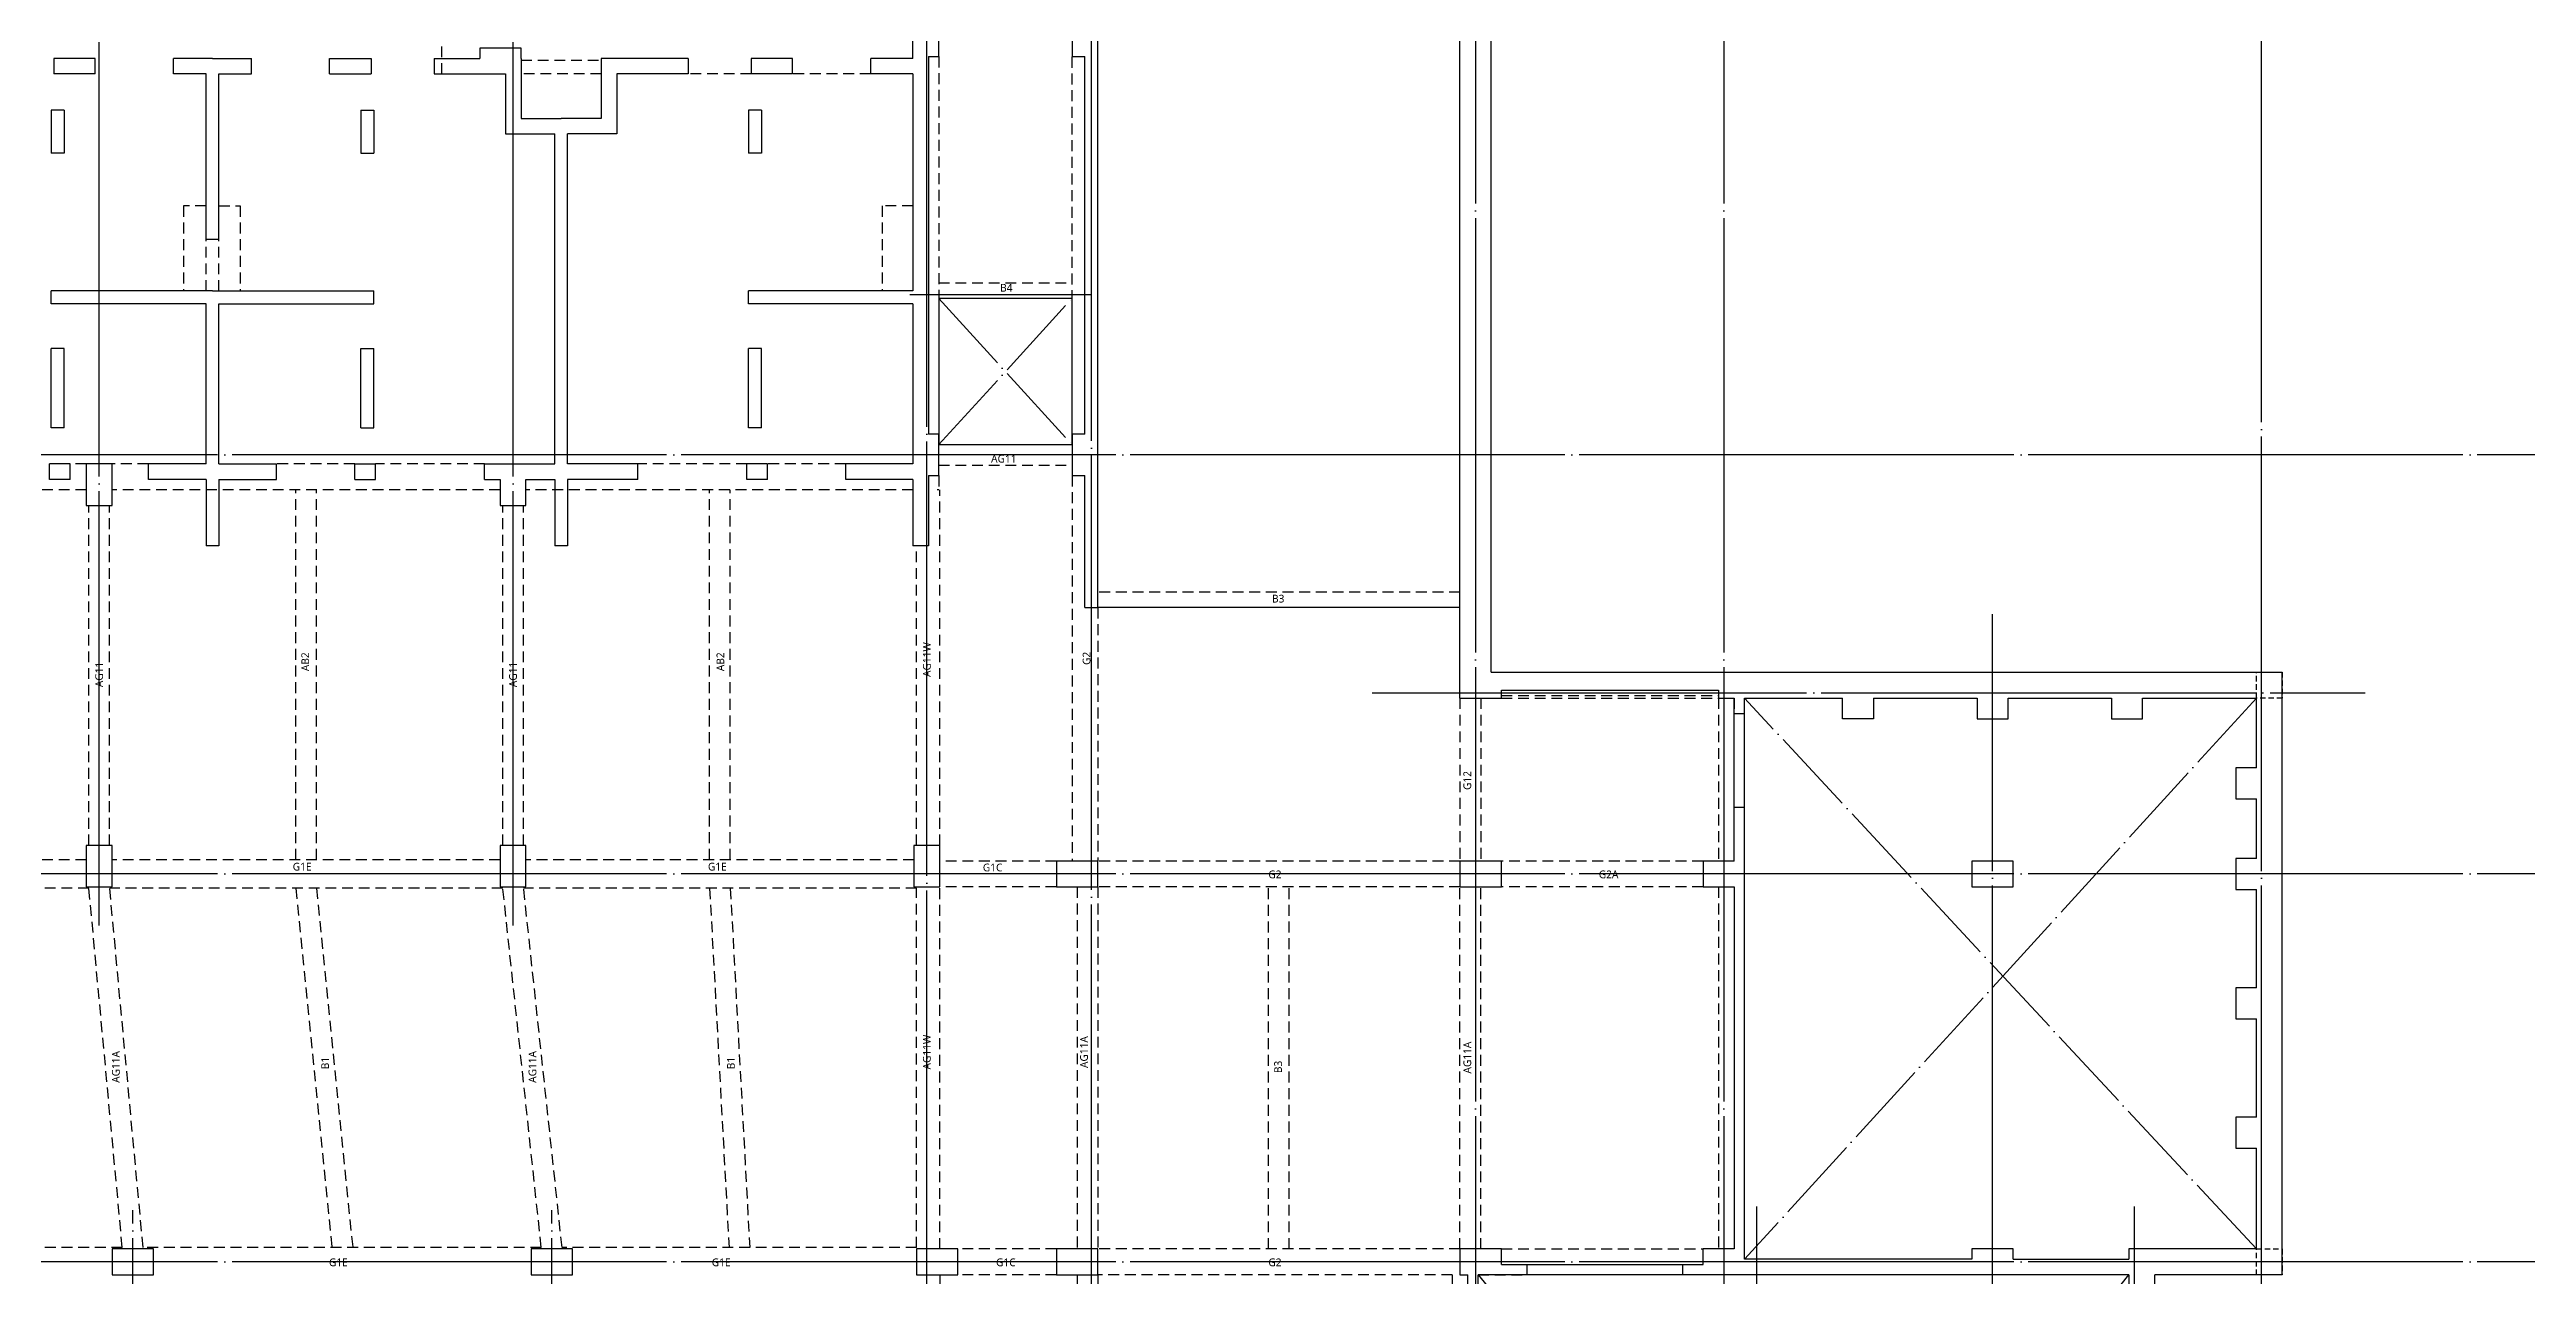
# Model space of a CAD drawing. Header units: millimetres. Extents: x 327808 to 2562540, y -728300 to 402793.
# Drawn here: x 1956340 to 2004220, y -609513 to -585813 of the extents above; entities that cross this region are included whole.
import ezdxf
from ezdxf.enums import TextEntityAlignment as Align
from ezdxf.xclip import XClip

# ---------------------------------------------------------------- set-up
doc = ezdxf.new("R2010")
doc.units = ezdxf.units.MM
doc.header["$LTSCALE"] = 140
doc.header["$XCLIPFRAME"] = 0
for name, pattern in [('XS-지하주차장$0$CEN', [62, 60, -1, 0, -1]), ('XS-지하주차장$0$DDOT', [14, 12, -1, 0, -1]), ('XS-지하주차장$0$HID', [2.3, 1.5, -0.8])]:
    doc.linetypes.add(name, pattern=pattern)
for name, color, linetype in [('XS-지하주차장$0$AWG', 5, 'XS-지하주차장$0$HID'), ('XS-지하주차장$0$B', 9, 'XS-지하주차장$0$HID'), ('XS-지하주차장$0$C3', 145, 'Continuous'), ('XS-지하주차장$0$CEN-P', 14, 'XS-지하주차장$0$CEN'), ('XS-지하주차장$0$COL', 2, 'Continuous'), ('XS-지하주차장$0$DA', 7, 'XS-지하주차장$0$HID'), ('XS-지하주차장$0$DASH', 8, 'Continuous'), ('XS-지하주차장$0$EL7', 7, 'Continuous'), ('XS-지하주차장$0$FP-CORE', 8, 'Continuous'), ('XS-지하주차장$0$G', 4, 'XS-지하주차장$0$HID'), ('XS-지하주차장$0$OPEN', 9, 'XS-지하주차장$0$DDOT'), ('XS-지하주차장$0$RAMP', 7, 'Continuous'), ('XS-지하주차장$0$STEEL', 9, 'Continuous'), ('XS-지하주차장$0$W1', 2, 'Continuous'), ('XS-지하주차장$0$W1-H', 11, 'XS-지하주차장$0$HID'), ('XS-지하주차장$0$W2', 9, 'Continuous'), ('XS-지하주차장$0$WG', 6, 'XS-지하주차장$0$HID')]:
    doc.layers.add(name, color=color, linetype=linetype)
for name, color, linetype, plot in [('XS-지하주차장$0$B-TEXT', 7, 'Continuous', False), ('XS-지하주차장$0$DEFPOINT', 144, 'Continuous', False), ('XS-지하주차장$0$G-TEXT', 3, 'Continuous', False), ('XS-지하주차장$0$PD', 145, 'XS-지하주차장$0$HID', False)]:
    doc.layers.add(name, color=color, linetype=linetype, plot=plot)
doc.styles.add('XS-지하주차장$0$맑은 고딕', font='malgun.ttf')
doc.styles.add('XS-지하주차장$0$맑은고딕', font='malgun.ttf')

# ---------------------------------------------------------------- blocks, each defined once
blk = doc.blocks.new('XS-지하주차장$0$B1-6')
at = {"layer": 'XS-지하주차장$0$DASH'}
h = blk.add_hatch(dxfattribs=at)
h.set_pattern_fill('DASH', color=256, scale=350, angle=180, style=0)
h.set_pattern_definition([(2e-15, (-357891.64, 9798.91), (43.75, 43.75), [43.75, -43.75])])
h.paths.add_polyline_path([(22265, 13075), (24835, 13075), (24835, 11910), (22265, 11910)])
h = blk.add_hatch(dxfattribs=at)
h.set_pattern_fill('DASH', color=256, scale=350, angle=180, style=0)
h.set_pattern_definition([(2e-15, (-357891.64, 8753.91), (43.75, 43.75), [43.75, -43.75])])
h.paths.add_polyline_path([(22440, 11720), (24040, 11720), (24040, 10755), (22440, 10755)])
at = {"layer": 'XS-지하주차장$0$DEFPOINT', "color": 1}
for p, q in [((18460, 11025), (18410, 11025)), ((18435, 11000), (18435, 11050))]:
    blk.add_line(p, q, dxfattribs=at)
at = {"layer": 'XS-지하주차장$0$EL7'}
for p, q in [((19735, 17620), (19735, 16050)), ((22535, 16485), (22535, 17675)), ((22535, 14075), (22535, 15165))]:
    blk.add_line(p, q, dxfattribs=at)
at = {"layer": 'XS-지하주차장$0$FP-CORE'}
for p, q in [((18368, 13980), (17135, 13980)), ((18368, 13980), (17135, 12420)), ((18368, 14150), (19735, 14150)), ((18368, 12330), (18368, 14150)), ((18503, 12330), (18503, 14150)), ((19735, 14150), (18503, 12330)), ((18365, 12420), (17135, 12420)), ((18368, 12330), (19735, 12330))]:
    blk.add_line(p, q, dxfattribs=at)
at = {"layer": 'XS-지하주차장$0$OPEN'}
for p, q in [((19735, 15875), (17135, 18275)), ((19735, 18275), (17135, 15875)), ((22535, 13375), (24835, 18275)), ((22535, 18275), (24835, 13375)), ((24130, 11720), (24835, 10830)), ((24835, 11720), (24130, 10830))]:
    blk.add_line(p, q, dxfattribs=at)
at = {"layer": 'XS-지하주차장$0$PD'}
for p, q in [((29485, 27380), (29485, 26785)), ((29485, 26785), (31130, 26785)), ((26665, 19805), (26665, 21355)), ((29485, 14375), (31130, 14375)), ((29485, 13965), (29485, 14375)), ((29485, 13715), (29485, 13280)), ((29485, 13280), (31130, 13280)), ((770, 10275), (770, 8925)), ((7125, 8895), (5675, 8895)), ((19205, 8895), (17755, 8895)), ((26665, 7875), (26665, 6325)), ((300, 6275), (1495, 6275)), ((1495, 6275), (1495, 5765)), ((12315, 6275), (11305, 6275)), ((11305, 6275), (11305, 5765)), ((12565, 6275), (13575, 6275)), ((13575, 6275), (13575, 5765)), ((24535, 6275), (23385, 6275)), ((23385, 6275), (23385, 5765)), ((300, 5765), (1495, 5765)), ((12315, 5765), (11305, 5765)), ((12565, 5765), (13575, 5765)), ((24535, 5765), (23385, 5765)), ((29485, 895), (31130, 895)), ((29485, 300), (29485, 895))]:
    blk.add_line(p, q, dxfattribs=at)
at = {"layer": 'XS-지하주차장$0$STEEL'}
for p, q in [((22235, 11910), (22235, 13075)), ((22265, 11910), (22265, 13075)), ((22265, 11910), (22235, 11910)), ((22440, 10725), (22440, 10755)), ((22440, 10755), (24040, 10755)), ((24040, 10725), (22440, 10725)), ((24040, 10755), (24040, 10725))]:
    blk.add_line(p, q, dxfattribs=at)
at = {"layer": 'XS-지하주차장$0$W1'}
for p, q in [((25145, 27380), (25145, 27680)), ((25145, 27680), (25800, 27680)), ((26635, 27380), (25145, 27380)), ((26600, 27680), (33900, 27680)), ((26635, 27380), (26635, 26565)), ((26935, 27380), (26935, 26565)), ((26935, 27380), (31130, 27380)), ((31130, 27380), (31130, 24200)), ((31380, 27380), (31380, 24200)), ((31380, 27380), (34475, 27380)), ((34475, 27380), (34475, 26080)), ((34700, 27680), (36060, 27680)), ((34775, 27380), (34775, 26080)), ((34775, 27380), (36060, 27380)), ((36060, 27680), (36060, 27380)), ((26935, 26565), (26635, 26565)), ((34775, 26080), (34475, 26080)), ((26935, 25055), (26635, 25055)), ((26635, 25055), (26635, 24255)), ((26935, 25055), (26935, 24255)), ((27635, 24450), (28465, 24450)), ((27635, 24450), (27635, 24200)), ((28465, 24450), (28465, 24200)), ((33775, 24450), (32240, 24450)), ((32240, 24450), (32240, 24200)), ((33775, 24450), (33775, 24200)), ((34475, 24570), (34475, 24170)), ((34775, 24570), (34475, 24570)), ((34775, 24570), (34775, 24170)), ((26635, 24255), (26935, 24255)), ((27635, 24200), (28465, 24200)), ((31380, 24200), (31130, 24200)), ((33775, 24200), (32240, 24200)), ((34775, 24170), (34475, 24170)), ((26635, 23035), (26935, 23035)), ((26635, 23035), (26635, 21355)), ((26935, 23035), (26935, 21655)), ((34475, 22060), (34475, 20705)), ((34775, 22060), (34475, 22060)), ((34775, 22060), (34775, 20705)), ((26935, 21655), (28095, 21655)), ((28095, 21655), (28095, 20705)), ((26635, 21355), (27795, 21355)), ((27795, 21355), (27795, 20580)), ((34475, 20705), (28095, 20705)), ((34775, 20705), (36060, 20705)), ((36060, 20705), (36060, 20455)), ((27795, 19805), (27795, 20580)), ((34475, 20455), (28095, 20455)), ((28095, 19505), (28095, 20455)), ((34475, 19100), (34475, 20455)), ((34775, 19900), (34775, 20455)), ((34775, 20455), (36060, 20455)), ((26635, 19805), (27795, 19805)), ((26935, 18125), (26935, 19505)), ((26935, 19505), (28095, 19505)), ((34775, 19100), (34775, 19400)), ((26635, 18125), (26635, 19005)), ((34775, 19100), (34475, 19100)), ((16835, 12050), (16835, 18575)), ((16835, 18575), (25285, 18575)), ((17135, 15875), (17135, 18275)), ((17135, 18275), (19735, 18275)), ((19735, 17620), (19735, 18275)), ((20035, 18275), (22235, 18275)), ((20035, 17620), (20035, 18275)), ((22235, 17675), (22235, 18275)), ((22535, 18275), (24835, 18275)), ((22535, 17675), (22535, 18275)), ((24835, 13375), (24835, 18275)), ((25135, 10725), (25135, 18275)), ((25135, 18275), (25285, 18275)), ((25285, 18275), (25285, 18575)), ((26635, 18125), (26935, 18125)), ((19735, 17620), (20035, 17620)), ((22235, 17675), (22535, 17675)), ((26635, 16905), (26935, 16905)), ((26635, 16105), (26635, 16905)), ((26935, 16105), (26935, 16905)), ((27635, 16960), (28465, 16960)), ((27635, 16710), (27635, 16960)), ((28465, 16710), (28465, 16960)), ((31130, 13840), (31130, 16960)), ((31380, 16960), (31130, 16960)), ((31380, 13965), (31380, 16960)), ((33775, 16960), (32240, 16960)), ((32240, 16710), (32240, 16960)), ((33775, 16710), (33775, 16960)), ((34475, 16590), (34475, 16990)), ((34775, 16990), (34475, 16990)), ((34775, 16590), (34775, 16990)), ((22235, 15165), (22235, 16485)), ((22235, 16485), (22535, 16485)), ((22535, 15165), (22535, 16485)), ((27635, 16710), (28465, 16710)), ((33775, 16710), (32240, 16710)), ((34775, 16590), (34475, 16590)), ((17135, 15875), (19735, 15875)), ((19735, 15875), (19735, 16050)), ((20035, 16050), (19735, 16050)), ((20035, 15575), (20035, 16050)), ((26935, 16105), (26635, 16105)), ((17135, 11025), (17135, 15575)), ((17135, 15575), (20035, 15575)), ((22235, 15165), (22535, 15165)), ((34775, 15080), (34475, 15080)), ((34475, 13965), (34475, 15080)), ((34775, 13965), (34775, 15080)), ((19735, 11025), (19735, 14465)), ((19735, 14465), (20035, 14465)), ((20035, 10725), (20035, 14465)), ((26935, 14595), (26635, 14595)), ((26635, 13840), (26635, 14595)), ((26935, 13965), (26935, 14595)), ((22235, 13075), (22235, 14075)), ((22235, 14075), (22535, 14075)), ((22535, 13375), (22535, 14075)), ((30130, 13965), (26935, 13965)), ((30130, 13715), (30130, 13965)), ((34475, 13965), (31380, 13965)), ((34775, 13965), (36060, 13965)), ((36060, 13965), (36060, 13715)), ((7250, 13475), (0, 13475)), ((0, 13475), (0, 8925)), ((7250, 13475), (7250, 10275)), ((26635, 13840), (26635, 13085)), ((30130, 13715), (26935, 13715)), ((26935, 13715), (26935, 13085)), ((31130, 13840), (31130, 10720)), ((34475, 13715), (31380, 13715)), ((31380, 13715), (31380, 10720)), ((34475, 13715), (34475, 12600)), ((34775, 13715), (34775, 12600)), ((34775, 13715), (36060, 13715)), ((300, 13175), (300, 10575)), ((4850, 13175), (300, 13175)), ((4850, 13175), (4850, 11685)), ((6950, 13175), (5150, 13175)), ((5150, 11685), (5150, 13175)), ((6950, 13175), (6950, 10275)), ((22235, 13075), (24835, 13075)), ((22535, 13375), (24835, 13375)), ((24835, 10725), (24835, 13075)), ((26935, 13085), (26635, 13085)), ((34775, 12600), (34475, 12600)), ((4850, 11685), (5150, 11685)), ((26935, 11575), (26635, 11575)), ((26635, 11575), (26635, 10775)), ((26935, 11575), (26935, 10775)), ((16835, 10275), (16835, 11250)), ((17135, 11025), (19735, 11025)), ((34475, 11090), (34475, 10690)), ((34775, 11090), (34475, 11090)), ((34775, 11090), (34775, 10690)), ((5840, 10575), (300, 10575)), ((5840, 10575), (5840, 10275)), ((17135, 10275), (17135, 10725)), ((17135, 10725), (20035, 10725)), ((24835, 10725), (25135, 10725)), ((26635, 10775), (26935, 10775)), ((27635, 10970), (28465, 10970)), ((27635, 10970), (27635, 10720)), ((27635, 10720), (28465, 10720)), ((28465, 10970), (28465, 10720)), ((31380, 10720), (31130, 10720)), ((33775, 10970), (32240, 10970)), ((32240, 10970), (32240, 10720)), ((33775, 10720), (32240, 10720)), ((33775, 10970), (33775, 10720)), ((34775, 10690), (34475, 10690)), ((5840, 10275), (300, 10275)), ((300, 10275), (300, 8925)), ((7250, 10275), (6950, 10275)), ((16835, 10275), (17135, 10275)), ((26635, 9555), (26935, 9555)), ((26635, 9555), (26635, 7875)), ((26935, 9555), (26935, 8175)), ((0, 8925), (0, 0)), ((300, 8925), (1115, 8925)), ((300, 8625), (1115, 8625)), ((300, 8625), (300, 4705)), ((1115, 8625), (1115, 8925)), ((2325, 8625), (2325, 8925)), ((2325, 8925), (3125, 8925)), ((2325, 8625), (3125, 8625)), ((3125, 8925), (3125, 8625)), ((4345, 8925), (4345, 8625)), ((4345, 8925), (5675, 8925)), ((4345, 8625), (5375, 8625)), ((5375, 8625), (5375, 7205)), ((5675, 8925), (5675, 7505)), ((8455, 8925), (7125, 8925)), ((7125, 8925), (7125, 7505)), ((8455, 8625), (7425, 8625)), ((7425, 8625), (7425, 7205)), ((8455, 8925), (8455, 8625)), ((9675, 8925), (9675, 8625)), ((10475, 8925), (9675, 8925)), ((10475, 8625), (9675, 8625)), ((10475, 8625), (10475, 8925)), ((11685, 8625), (11685, 8925)), ((12440, 8925), (11685, 8925)), ((12315, 8625), (11685, 8625)), ((12315, 4705), (12315, 8625)), ((12440, 8925), (13195, 8925)), ((12565, 4705), (12565, 8625)), ((12565, 8625), (13195, 8625)), ((13195, 8625), (13195, 8925)), ((14405, 8625), (14405, 8925)), ((14405, 8925), (15205, 8925)), ((14405, 8625), (15205, 8625)), ((15205, 8925), (15205, 8625)), ((16425, 8925), (16425, 8625)), ((16425, 8925), (17755, 8925)), ((16425, 8625), (17455, 8625)), ((17455, 8625), (17455, 7205)), ((17755, 8925), (17755, 7505)), ((20500, 8925), (19205, 8925)), ((19205, 8925), (19205, 7505)), ((20500, 8625), (19505, 8625)), ((19505, 8625), (19505, 7205)), ((20500, 8925), (20500, 8625)), ((21950, 8925), (20950, 8925)), ((20950, 8925), (20950, 7925)), ((21950, 8925), (21950, 7925)), ((24835, 8925), (23835, 8925)), ((23835, 8925), (23835, 7925)), ((24835, 8925), (24835, 0)), ((26935, 8175), (28095, 8175)), ((28095, 8175), (28095, 7225)), ((34475, 8580), (34475, 7225)), ((34775, 8580), (34475, 8580)), ((34775, 8580), (34775, 7225)), ((2930, 7925), (2930, 7295)), ((2930, 7925), (3180, 7925)), ((3180, 7925), (3180, 7295)), ((9620, 7925), (9620, 7295)), ((9870, 7925), (9620, 7925)), ((9870, 7925), (9870, 7295)), ((15010, 7925), (15010, 7295)), ((15010, 7925), (15260, 7925)), ((15260, 7925), (15260, 7295)), ((21950, 7925), (20950, 7925)), ((24535, 7925), (23835, 7925)), ((24535, 7925), (24535, 4705)), ((26635, 7875), (27795, 7875)), ((27795, 7875), (27795, 7100)), ((2930, 7295), (3180, 7295)), ((5375, 7205), (6275, 7205)), ((5675, 7505), (6400, 7505)), ((6275, 4705), (6275, 7205)), ((7125, 7505), (6400, 7505)), ((6525, 4705), (6525, 7205)), ((7425, 7205), (6525, 7205)), ((9870, 7295), (9620, 7295)), ((15010, 7295), (15260, 7295)), ((17455, 7205), (18355, 7205)), ((17755, 7505), (18480, 7505)), ((18355, 4705), (18355, 7205)), ((19205, 7505), (18480, 7505)), ((19505, 7205), (18605, 7205)), ((18605, 4705), (18605, 7205)), ((34475, 7225), (28095, 7225)), ((34775, 7225), (36060, 7225)), ((36060, 7225), (36060, 6975)), ((27795, 6325), (27795, 7100)), ((34475, 6975), (28095, 6975)), ((28095, 6025), (28095, 6975)), ((34475, 5620), (34475, 6975)), ((34775, 5620), (34775, 6975)), ((34775, 6975), (36060, 6975)), ((26635, 4645), (26635, 6325)), ((26635, 6325), (27795, 6325)), ((26935, 4645), (26935, 6025)), ((26935, 6025), (28095, 6025)), ((34775, 5620), (34475, 5620)), ((300, 4705), (1000, 4705)), ((1000, 4705), (1000, 3705)), ((2980, 4705), (3980, 4705)), ((2980, 4705), (2980, 3705)), ((3980, 4705), (3980, 3705)), ((5900, 4705), (6275, 4705)), ((5900, 4705), (5900, 3705)), ((6525, 4705), (6900, 4705)), ((6900, 4705), (6900, 3705)), ((9820, 4705), (8820, 4705)), ((8820, 4705), (8820, 3705)), ((9820, 4705), (9820, 3705)), ((12315, 4705), (11940, 4705)), ((11940, 4705), (11940, 3705)), ((12940, 4705), (12565, 4705)), ((12940, 4705), (12940, 3705)), ((15060, 4705), (16060, 4705)), ((15060, 4705), (15060, 3705)), ((16060, 4705), (16060, 3705)), ((17980, 4705), (18355, 4705)), ((17980, 4705), (17980, 3705)), ((18605, 4705), (18980, 4705)), ((18980, 4705), (18980, 3705)), ((20950, 4705), (21950, 4705)), ((20950, 4705), (20950, 3705)), ((21950, 4705), (21950, 3705)), ((23835, 4705), (24535, 4705)), ((23835, 4705), (23835, 3705)), ((26635, 4645), (26935, 4645)), ((300, 3705), (300, 2285)), ((300, 3705), (1000, 3705)), ((2980, 3705), (3980, 3705)), ((5900, 3705), (6900, 3705)), ((9820, 3705), (8820, 3705)), ((12940, 3705), (11940, 3705)), ((15060, 3705), (16060, 3705)), ((17980, 3705), (18980, 3705)), ((21950, 3705), (20950, 3705)), ((24535, 3705), (23835, 3705)), ((24535, 3705), (24535, 2285)), ((26635, 3425), (26935, 3425)), ((26635, 2625), (26635, 3425)), ((26935, 2625), (26935, 3425)), ((27635, 3480), (28465, 3480)), ((27635, 3230), (27635, 3480)), ((28465, 3230), (28465, 3480)), ((31130, 300), (31130, 3480)), ((31380, 3480), (31130, 3480)), ((31380, 300), (31380, 3480)), ((33775, 3480), (32240, 3480)), ((32240, 3230), (32240, 3480)), ((33775, 3230), (33775, 3480)), ((34475, 3110), (34475, 3400)), ((34775, 3110), (34775, 3400)), ((27635, 3230), (28465, 3230)), ((33775, 3230), (32240, 3230)), ((34775, 3110), (34475, 3110)), ((26935, 2625), (26635, 2625)), ((300, 2285), (1000, 2285)), ((1000, 2285), (1000, 1285)), ((2980, 2285), (3980, 2285)), ((2980, 2285), (2980, 1285)), ((3980, 2285), (3980, 1285)), ((5900, 2285), (6900, 2285)), ((5900, 2285), (5900, 1285)), ((6900, 2285), (6900, 1285)), ((9820, 2285), (8820, 2285)), ((8820, 2285), (8820, 1285)), ((9820, 2285), (9820, 1285)), ((12940, 2285), (11940, 2285)), ((11940, 2285), (11940, 1285)), ((12940, 2285), (12940, 1285)), ((15060, 2285), (16060, 2285)), ((15060, 2285), (15060, 1285)), ((16060, 2285), (16060, 1285)), ((17980, 2285), (18980, 2285)), ((17980, 2285), (17980, 1285)), ((18980, 2285), (18980, 1285)), ((21950, 2285), (20950, 2285)), ((20950, 2285), (20950, 1285)), ((21950, 2285), (21950, 1285)), ((23835, 2285), (23835, 1285)), ((24535, 2285), (23835, 2285)), ((34775, 1600), (34475, 1600)), ((34475, 300), (34475, 1600)), ((34775, 300), (34775, 1600)), ((300, 1285), (300, 0)), ((300, 1285), (1000, 1285)), ((2980, 1285), (3980, 1285)), ((5900, 1285), (6275, 1285)), ((6275, 1285), (6275, 0)), ((6525, 1285), (6525, 0)), ((6525, 1285), (6900, 1285)), ((9820, 1285), (8820, 1285)), ((12315, 1285), (11940, 1285)), ((12315, 1285), (12315, 0)), ((12565, 1285), (12565, 0)), ((12940, 1285), (12565, 1285)), ((15060, 1285), (16060, 1285)), ((17980, 1285), (18355, 1285)), ((18355, 1285), (18355, 0)), ((18605, 1285), (18605, 0)), ((18605, 1285), (18980, 1285)), ((21950, 1285), (20950, 1285)), ((24535, 1285), (23835, 1285)), ((24535, 0), (24535, 1285)), ((26935, 1115), (26635, 1115)), ((26635, 0), (26635, 1115)), ((26935, 300), (26935, 1115)), ((0, 0), (300, 0)), ((26935, 300), (31130, 300)), ((31380, 300), (34475, 300)), ((34775, 300), (36060, 300)), ((36060, 0), (36060, 300)), ((6275, 0), (6525, 0)), ((12565, 0), (12315, 0)), ((18355, 0), (18605, 0)), ((24835, 0), (24535, 0)), ((26635, 0), (33750, 0)), ((34550, 0), (36060, 0))]:
    blk.add_line(p, q, dxfattribs=at)
at = {"layer": 'XS-지하주차장$0$W2'}
for p, q in [((6950, 12070), (5150, 12070)), ((6950, 11980), (5150, 11980)), ((22250, 11910), (24835, 11910)), ((22250, 10740), (22250, 11910)), ((22440, 11720), (24040, 11720)), ((22440, 10740), (22440, 11720)), ((24040, 10740), (24040, 11720)), ((24130, 11720), (24835, 11720)), ((24130, 10830), (24130, 11720)), ((22440, 10740), (22250, 10740)), ((24835, 10740), (24040, 10740)), ((24835, 10830), (24130, 10830))]:
    blk.add_line(p, q, dxfattribs=at)
at = {"layer": 'XS-지하주차장$0$DEFPOINT', "color": 2, "style": 'XS-지하주차장$0$맑은고딕', "width": 0.8}
for p in [(21450, 8025), (24235, 8025), (650, 3805), (3480, 3805), (6400, 3805), (9320, 3805), (12440, 3805), (15560, 3805), (18480, 3805), (21450, 3805), (24185, 3805), (650, 1385), (3480, 1385), (6400, 1385), (9320, 1385), (12440, 1385), (15508, 1385), (18480, 1385), (21450, 1385), (24185, 1385)]:
    blk.add_text('1000X1000', height=50, dxfattribs=at).set_placement(p, align=Align.MIDDLE_CENTER)
blk = doc.blocks.new('XS-지하주차장$0$B2-W')
at = {"layer": 'XS-지하주차장$0$W1-H'}
for p, q in [((136055, 62510), (136055, 75525)), ((143055, 60760), (143055, 75425)), ((143655, 61260), (143655, 75425)), ((132480, 73125), (132480, 74615)), ((132980, 73160), (132980, 73960)), ((135555, 73960), (135555, 73160)), ((124105, 73325), (124105, 73125)), ((124905, 73125), (124905, 73325)), ((115875, 73125), (115875, 72825)), ((116675, 73125), (115875, 73125)), ((116675, 72825), (115875, 72825)), ((116675, 72825), (116675, 73125)), ((118185, 72825), (118185, 73125)), ((118940, 73125), (118185, 73125)), ((118815, 72825), (118185, 72825)), ((118815, 68630), (118815, 72825)), ((118940, 73125), (119695, 73125)), ((119065, 68630), (119065, 72825)), ((119065, 72825), (119695, 72825)), ((119695, 72825), (119695, 73125)), ((121205, 72825), (121205, 73125)), ((121205, 73125), (122005, 73125)), ((121205, 72825), (122005, 72825)), ((122005, 73125), (122005, 72825)), ((123225, 73125), (123225, 72825)), ((123225, 73125), (124105, 73125)), ((123225, 72825), (124605, 72825)), ((124605, 72825), (124605, 71665)), ((124905, 73125), (124905, 71965)), ((128135, 73125), (126455, 73125)), ((126455, 73125), (126455, 71965)), ((128135, 72825), (126755, 72825)), ((126755, 72825), (126755, 71665)), ((128135, 73125), (128135, 72825)), ((129355, 73125), (129355, 72825)), ((130155, 73125), (129355, 73125)), ((130155, 72825), (129355, 72825)), ((130155, 72825), (130155, 73125)), ((131665, 72825), (131665, 73125)), ((132480, 73125), (131665, 73125)), ((132480, 72825), (131665, 72825)), ((132480, 72825), (132480, 68630)), ((132780, 73160), (132780, 65860)), ((132780, 73160), (132980, 73160)), ((135555, 73160), (135805, 73160)), ((135805, 65860), (135805, 73160)), ((115820, 72125), (115820, 71295)), ((116070, 72125), (115820, 72125)), ((116070, 72125), (116070, 71295)), ((121810, 72125), (121810, 71295)), ((121810, 72125), (122060, 72125)), ((122060, 72125), (122060, 71295)), ((124905, 71965), (125680, 71965)), ((126455, 71965), (125680, 71965)), ((129300, 72125), (129300, 71295)), ((129550, 72125), (129300, 72125)), ((129550, 72125), (129550, 71295)), ((124605, 71665), (125555, 71665)), ((125555, 65285), (125555, 71665)), ((125805, 65285), (125805, 71665)), ((126755, 71665), (125805, 71665)), ((116070, 71295), (115820, 71295)), ((121810, 71295), (122060, 71295)), ((129550, 71295), (129300, 71295)), ((118815, 68630), (115820, 68630)), ((115820, 68380), (115820, 68630)), ((119065, 68630), (122060, 68630)), ((122060, 68380), (122060, 68630)), ((132480, 68630), (129300, 68630)), ((129300, 68380), (129300, 68630)), ((118815, 68380), (115820, 68380)), ((118815, 65285), (118815, 68380)), ((119065, 65285), (119065, 68380)), ((119065, 68380), (122060, 68380)), ((132480, 68380), (129300, 68380)), ((132480, 68380), (132480, 65285)), ((115820, 65985), (115820, 67520)), ((116070, 67520), (115820, 67520)), ((116070, 65985), (116070, 67520)), ((121810, 65985), (121810, 67520)), ((121810, 67520), (122060, 67520)), ((122060, 65985), (122060, 67520)), ((129300, 65985), (129300, 67520)), ((129550, 67520), (129300, 67520)), ((129550, 65985), (129550, 67520)), ((116070, 65985), (115820, 65985)), ((121810, 65985), (122060, 65985)), ((129550, 65985), (129300, 65985)), ((132980, 65860), (132780, 65860)), ((132980, 65060), (132980, 65860)), ((135805, 65860), (135555, 65860)), ((135555, 65860), (135555, 65060)), ((116190, 65285), (115790, 65285)), ((115790, 64985), (115790, 65285)), ((116190, 64985), (116190, 65285)), ((117000, 65285), (116500, 65285)), ((116500, 65285), (116500, 64485)), ((117000, 64485), (117000, 65285)), ((117700, 64985), (117700, 65285)), ((118815, 65285), (117700, 65285)), ((119065, 65285), (120180, 65285)), ((120180, 64985), (120180, 65285)), ((121690, 65285), (122090, 65285)), ((121690, 64985), (121690, 65285)), ((122090, 64985), (122090, 65285)), ((124200, 65285), (125555, 65285)), ((124200, 64985), (124200, 65285)), ((127160, 65285), (125805, 65285)), ((127160, 64985), (127160, 65285)), ((129670, 65285), (129270, 65285)), ((129270, 64985), (129270, 65285)), ((129670, 64985), (129670, 65285)), ((131180, 64985), (131180, 65285)), ((132480, 65285), (131180, 65285)), ((116190, 64985), (115790, 64985)), ((118815, 64985), (117700, 64985)), ((118815, 64985), (118815, 63700)), ((119065, 64985), (120180, 64985)), ((119065, 64985), (119065, 63700)), ((121690, 64985), (122090, 64985)), ((124200, 64985), (124500, 64985)), ((124500, 64985), (124500, 64485)), ((125000, 64985), (125555, 64985)), ((125000, 64485), (125000, 64985)), ((125555, 64985), (125555, 63700)), ((127160, 64985), (125805, 64985)), ((125805, 64985), (125805, 63700)), ((129670, 64985), (129270, 64985)), ((132480, 64985), (131180, 64985)), ((132480, 64985), (132480, 63700)), ((132780, 65060), (132780, 63700)), ((132780, 65060), (132980, 65060)), ((135555, 65060), (135805, 65060)), ((135805, 62510), (135805, 65060)), ((116500, 64485), (117000, 64485)), ((124500, 64485), (125000, 64485)), ((119065, 63700), (118815, 63700)), ((125805, 63700), (125555, 63700)), ((132780, 63700), (132480, 63700)), ((135805, 62510), (136055, 62510)), ((143655, 61260), (158950, 61260)), ((143855, 60810), (148055, 60810)), ((143855, 60760), (143855, 60810)), ((148055, 60810), (148055, 60760)), ((158950, 49610), (158950, 61260)), ((143055, 60760), (143855, 60760)), ((148055, 60760), (148355, 60760)), ((148355, 60760), (148355, 60460)), ((148355, 60460), (148555, 60460)), ((148555, 60760), (150450, 60760)), ((148555, 60460), (148555, 60760)), ((150450, 60360), (150450, 60760)), ((151050, 60360), (150450, 60360)), ((151050, 60760), (153050, 60760)), ((151050, 60760), (151050, 60360)), ((153050, 60760), (153050, 60360)), ((153050, 60360), (153650, 60360)), ((153650, 60760), (155650, 60760)), ((153650, 60360), (153650, 60760)), ((155650, 60760), (155650, 60360)), ((155650, 60360), (156250, 60360)), ((156250, 60760), (158450, 60760)), ((156250, 60360), (156250, 60760)), ((158450, 59410), (158450, 60760)), ((158050, 59410), (158050, 58810)), ((158450, 59410), (158050, 59410)), ((148355, 58650), (148555, 58650)), ((148355, 57610), (148355, 58650)), ((148555, 49910), (148555, 58650)), ((158050, 58810), (158450, 58810)), ((158450, 57660), (158450, 58810)), ((117000, 57910), (116500, 57910)), ((116500, 57910), (116500, 57110)), ((117000, 57110), (117000, 57910)), ((125000, 57910), (124500, 57910)), ((124500, 57910), (124500, 57110)), ((125000, 57110), (125000, 57910)), ((133000, 57910), (132500, 57910)), ((132500, 57910), (132500, 57110)), ((133000, 57110), (133000, 57910)), ((135255, 57610), (135255, 57110)), ((136055, 57610), (135255, 57610)), ((136055, 57110), (136055, 57610)), ((143055, 57610), (143055, 57110)), ((143855, 57610), (143055, 57610)), ((143855, 57110), (143855, 57610)), ((148355, 57610), (147755, 57610)), ((147755, 57610), (147755, 57110)), ((152950, 57610), (152950, 57110)), ((153750, 57610), (152950, 57610)), ((153750, 57110), (153750, 57610)), ((158050, 57660), (158050, 57060)), ((158450, 57660), (158050, 57660)), ((116500, 57110), (117000, 57110)), ((124500, 57110), (125000, 57110)), ((132500, 57110), (133000, 57110)), ((135255, 57110), (136055, 57110)), ((143055, 57110), (143855, 57110)), ((147755, 57110), (148355, 57110)), ((148355, 57110), (148355, 50110)), ((152950, 57110), (153750, 57110)), ((158050, 57060), (158450, 57060)), ((158450, 55160), (158450, 57060)), ((158050, 55160), (158050, 54560)), ((158450, 55160), (158050, 55160)), ((158050, 54560), (158450, 54560)), ((158450, 52660), (158450, 54560)), ((158050, 52660), (158050, 52060)), ((158450, 52660), (158050, 52660)), ((158050, 52060), (158450, 52060)), ((158450, 50110), (158450, 52060)), ((117000, 50110), (117000, 49610)), ((117800, 50110), (117000, 50110)), ((117800, 49610), (117800, 50110)), ((125100, 50110), (125100, 49610)), ((125900, 50110), (125100, 50110)), ((125900, 49610), (125900, 50110)), ((132550, 50110), (132550, 49610)), ((133350, 50110), (132550, 50110)), ((133350, 49610), (133350, 50110)), ((135255, 50110), (135255, 49610)), ((136055, 50110), (135255, 50110)), ((136055, 49610), (136055, 50110)), ((143855, 50110), (143055, 50110)), ((143055, 50110), (143055, 49610)), ((143855, 49810), (143855, 50110)), ((143855, 49810), (144355, 49810)), ((144355, 49610), (144355, 49810)), ((147365, 49810), (147755, 49810)), ((147365, 49610), (147365, 49810)), ((148355, 50110), (147755, 50110)), ((147755, 49810), (147755, 50110)), ((152950, 49910), (148555, 49910)), ((152950, 50110), (152950, 49910)), ((153750, 50110), (152950, 50110)), ((153750, 49910), (153750, 50110)), ((153750, 49910), (155985, 49910)), ((158450, 50110), (155985, 50110)), ((155985, 50110), (155985, 49910)), ((117000, 49610), (117800, 49610)), ((125100, 49610), (125900, 49610)), ((132550, 49610), (133350, 49610)), ((135255, 49610), (136055, 49610)), ((143055, 49610), (143205, 49610)), ((143205, 48690), (143205, 49610)), ((143405, 49610), (144355, 49610)), ((143405, 48690), (143405, 49610)), ((155985, 49610), (147365, 49610)), ((155985, 49610), (155985, 47460)), ((158950, 49610), (156485, 49610)), ((156485, 42010), (156485, 49610))]:
    blk.add_line(p, q, dxfattribs=at)
blk = doc.blocks.new('XS-지하주차장')
at = {"layer": 'XS-지하주차장$0$AWG'}
for p, q in [((662885, 142015), (662885, 143665)), ((672490, 142350), (672490, 135050)), ((665965, 142015), (664415, 142015)), ((668865, 142015), (667645, 142015)), ((671175, 142015), (669665, 142015)), ((656010, 134475), (655700, 134475)), ((657210, 134475), (656510, 134475)), ((661200, 134475), (659690, 134475)), ((663710, 134475), (661600, 134475)), ((668780, 134475), (666670, 134475)), ((670690, 134475), (669180, 134475)), ((672490, 134250), (672490, 133975)), ((656010, 133975), (648510, 133975)), ((664010, 133975), (656510, 133975)), ((671990, 133975), (664510, 133975)), ((672490, 133975), (672460, 133975))]:
    blk.add_line(p, q, dxfattribs=at)
at = {"layer": 'XS-지하주차장$0$B'}
for p, q in [((672490, 137975), (675065, 137975)), ((660060, 126825), (660060, 133975)), ((660460, 126825), (660460, 133975)), ((668060, 126825), (668060, 133975)), ((668460, 126825), (668460, 133975)), ((682565, 132000), (675565, 132000)), ((660059, 126275), (660759, 119325)), ((660461, 126275), (661161, 119325)), ((668060, 126275), (668435, 119325)), ((668460, 126275), (668835, 119325)), ((678865, 119300), (678865, 126300)), ((679265, 119300), (679265, 126300))]:
    blk.add_line(p, q, dxfattribs=at)
at = {"layer": 'XS-지하주차장$0$C3', "linetype": 'XS-지하주차장$0$HID', "ltscale": 0.5}
blk.add_line((698460, 118800), (698460, 119300), dxfattribs=at)
for points in [[(697960, 130450), (698460, 130450), (698460, 129950), (697960, 129950)], [(697960, 119300), (698460, 119300), (698460, 118800), (697960, 118800)]]:
    blk.add_lwpolyline(points, close=True, dxfattribs=at)
at = {"layer": 'XS-지하주차장$0$CEN-P'}
for p, q in [((656260, 125550), (656260, 243390)), ((664260, 125550), (664260, 243390)), ((672260, 48390), (672260, 243390)), ((675440, 117560), (675440, 243390)), ((682865, 243390), (682865, 117560)), ((687665, 243390), (687665, 117925)), ((698060, 117925), (698060, 243390)), ((671930, 137750), (675440, 137750)), ((727990, 134650), (504010, 134650)), ((692860, 117925), (692860, 131575)), ((680865, 130050), (700060, 130050)), ((727990, 126550), (504010, 126550)), ((688295, 120120), (688295, 92750)), ((695595, 120120), (695595, 48390)), ((727990, 119050), (504010, 119050))]:
    blk.add_line(p, q, dxfattribs=at)
at = {"layer": 'XS-지하주차장$0$CEN-P', "color": 181}
for p, q in [((656910, 93750), (656910, 120050)), ((665010, 93750), (665010, 120050))]:
    blk.add_line(p, q, dxfattribs=at)
at = {"layer": 'XS-지하주차장$0$COL'}
for p, q in [((675565, 131700), (675565, 144615)), ((682565, 129950), (682565, 144615)), ((683165, 130450), (683165, 144615)), ((672490, 142350), (672490, 143150)), ((675065, 143150), (675065, 142350)), ((672290, 142350), (672490, 142350)), ((675065, 142350), (675315, 142350)), ((675315, 135050), (675315, 142350)), ((672490, 135050), (672290, 135050)), ((672490, 134250), (672490, 135050)), ((675315, 135050), (675065, 135050)), ((675065, 135050), (675065, 134250)), ((664010, 134175), (664010, 133675)), ((664510, 133675), (664510, 134175)), ((672290, 134250), (672490, 134250)), ((675065, 134250), (675315, 134250)), ((675315, 131700), (675315, 134250)), ((664010, 133675), (664510, 133675)), ((675315, 131700), (675565, 131700)), ((683165, 130450), (698460, 130450)), ((698460, 118800), (698460, 130450)), ((682565, 129950), (683365, 129950)), ((683365, 130100), (687565, 130100)), ((683365, 129950), (683365, 130100)), ((687565, 130100), (687565, 129950)), ((687565, 129950), (687865, 129950)), ((687865, 126800), (687865, 129950)), ((688065, 129950), (689960, 129950)), ((688065, 119100), (688065, 129950)), ((689960, 129550), (689960, 129950)), ((690560, 129950), (692560, 129950)), ((690560, 129950), (690560, 129550)), ((692560, 129950), (692560, 129550)), ((693160, 129950), (695160, 129950)), ((693160, 129550), (693160, 129950)), ((695160, 129950), (695160, 129550)), ((695760, 129950), (697960, 129950)), ((695760, 129550), (695760, 129950)), ((697960, 128600), (697960, 129950)), ((690560, 129550), (689960, 129550)), ((692560, 129550), (693160, 129550)), ((695160, 129550), (695760, 129550)), ((697560, 128600), (697560, 128000)), ((697960, 128600), (697560, 128600)), ((697560, 128000), (697960, 128000)), ((697960, 126850), (697960, 128000)), ((687865, 126800), (687265, 126800)), ((687265, 126800), (687265, 126300)), ((697560, 126850), (697560, 126250)), ((697960, 126850), (697560, 126850)), ((687265, 126300), (687865, 126300)), ((687865, 126300), (687865, 119300)), ((697560, 126250), (697960, 126250)), ((697960, 124350), (697960, 126250)), ((697560, 124350), (697560, 123750)), ((697960, 124350), (697560, 124350)), ((697560, 123750), (697960, 123750)), ((697960, 121850), (697960, 123750)), ((697560, 121850), (697560, 121250)), ((697960, 121850), (697560, 121850)), ((697560, 121250), (697960, 121250)), ((697960, 119300), (697960, 121250)), ((683365, 119300), (682565, 119300)), ((682565, 119300), (682565, 118800)), ((683365, 119000), (683365, 119300)), ((687865, 119300), (687265, 119300)), ((687265, 119000), (687265, 119300)), ((692460, 119300), (692460, 119100)), ((693260, 119300), (692460, 119300)), ((693260, 119100), (693260, 119300)), ((697960, 119300), (695495, 119300)), ((695495, 119300), (695495, 119100)), ((682565, 118800), (682715, 118800)), ((682715, 117880), (682715, 118800)), ((695495, 118800), (682915, 118800)), ((682915, 117880), (682915, 118800)), ((683365, 119000), (687265, 119000)), ((692460, 119100), (688065, 119100)), ((693260, 119100), (695495, 119100)), ((695495, 118800), (695495, 116650)), ((698460, 118800), (695995, 118800)), ((695995, 111200), (695995, 118800))]:
    blk.add_line(p, q, dxfattribs=at)
blk.add_lwpolyline([(664415, 142315), (664415, 142515), (663615, 142515), (663615, 142315)], dxfattribs=at)
for points in [[(656510, 134475), (656010, 134475), (656010, 133675), (656510, 133675)], [(656510, 127100), (656010, 127100), (656010, 126300), (656510, 126300)], [(664510, 127100), (664010, 127100), (664010, 126300), (664510, 126300)], [(672510, 127100), (672010, 127100), (672010, 126300), (672510, 126300)], [(674765, 126800), (674765, 126300), (675565, 126300), (675565, 126800)], [(682565, 126800), (682565, 126300), (683365, 126300), (683365, 126800)], [(692460, 126800), (692460, 126300), (693260, 126300), (693260, 126800)], [(656510, 119300), (656510, 118800), (657310, 118800), (657310, 119300)], [(664610, 119300), (664610, 118800), (665410, 118800), (665410, 119300)], [(672060, 119300), (672060, 118800), (672860, 118800), (672860, 119300)], [(674765, 119300), (674765, 118800), (675565, 118800), (675565, 119300)]]:
    blk.add_lwpolyline(points, close=True, dxfattribs=at)
at = {"layer": 'XS-지하주차장$0$DA', "linetype": 'Continuous'}
blk.add_lwpolyline([(675065, 137675), (672490, 137675), (672490, 134850), (675065, 134850), (675065, 137675)], dxfattribs=at)
at = {"layer": 'XS-지하주차장$0$G'}
for p, q in [((672490, 134850), (675065, 134850)), ((672490, 134450), (675065, 134450)), ((675065, 134250), (675065, 126800)), ((656060, 127100), (656060, 133675)), ((656460, 127100), (656460, 133675)), ((664060, 127100), (664060, 133675)), ((664460, 127100), (664460, 133675)), ((672510, 127100), (672510, 133975)), ((672060, 127100), (672060, 132890)), ((675565, 131700), (675565, 126800)), ((682565, 129950), (682565, 126800)), ((682965, 129950), (682965, 126800)), ((656010, 126825), (648510, 126825)), ((664010, 126825), (656510, 126825)), ((672010, 126825), (664510, 126825)), ((674765, 126800), (672510, 126800)), ((682565, 126800), (675565, 126800)), ((687265, 126800), (683365, 126800)), ((656061, 126275), (648463, 126275)), ((656707, 119325), (656061, 126275)), ((664062, 126275), (656463, 126275)), ((657109, 119325), (656463, 126275)), ((664806, 119325), (664062, 126275)), ((672060, 126275), (664464, 126275)), ((665208, 119325), (664464, 126275)), ((672060, 119325), (672060, 126275)), ((674765, 126300), (672510, 126300)), ((672510, 119300), (672510, 126300)), ((675165, 126300), (675165, 119300)), ((682565, 126300), (675565, 126300)), ((675565, 126300), (675565, 119300)), ((682565, 119300), (682565, 126300)), ((682965, 119300), (682965, 126300)), ((687265, 126300), (683365, 126300)), ((656707, 119325), (649009, 119325)), ((664806, 119325), (657109, 119325)), ((672060, 119325), (665208, 119325)), ((674765, 119300), (672860, 119300)), ((682565, 119300), (675565, 119300)), ((672510, 118800), (672510, 113685)), ((674765, 118800), (672860, 118800)), ((675165, 118800), (675165, 117880)), ((682415, 118800), (675565, 118800)), ((675565, 118800), (675565, 117880))]:
    blk.add_line(p, q, dxfattribs=at)
at = {"layer": 'XS-지하주차장$0$OPEN'}
for p, q in [((697960, 119300), (688065, 129950)), ((697960, 129950), (688065, 119100)), ((682915, 118800), (695795, 103100)), ((682915, 103100), (695495, 118800))]:
    blk.add_line(p, q, dxfattribs=at)
for points in [[(672490, 134850), (675065, 137675)], [(672490, 137675), (675065, 134850)]]:
    blk.add_lwpolyline(points, dxfattribs=at)
at = {"layer": 'XS-지하주차장$0$RAMP'}
blk.add_line((682565, 131700), (675565, 131700), dxfattribs=at)
at = {"layer": 'XS-지하주차장$0$WG'}
for p, q in [((675065, 135050), (675065, 142350)), ((683365, 129950), (687565, 129950)), ((687565, 129950), (687565, 126800)), ((687565, 126300), (687565, 119300)), ((683365, 119300), (687265, 119300)), ((682415, 118800), (682415, 118130))]:
    blk.add_line(p, q, dxfattribs=at)
at = {"layer": 'XS-지하주차장$0$W1', "rotation": 270}
blk.add_blockref('XS-지하주차장$0$B1-6', (644610, 168950), dxfattribs=at)
at = {"layer": 'XS-지하주차장$0$W1-H'}
blk.add_blockref('XS-지하주차장$0$B2-W', (539510, 69190), dxfattribs=at)
at = {"layer": 'XS-지하주차장$0$B-TEXT', "style": 'XS-지하주차장$0$맑은 고딕'}
blk.add_text('B4', height=150, dxfattribs=at).set_placement((673795, 137882), align=Align.MIDDLE_CENTER)
at = {"layer": 'XS-지하주차장$0$B-TEXT', "color": 0, "style": 'XS-지하주차장$0$맑은 고딕'}
blk.add_text('B3', height=150, dxfattribs=at).set_placement((679051, 131872), align=Align.MIDDLE_CENTER)
for s, p in [('AB2', (660243, 130652)), ('AB2', (668268, 130652)), ('G2', (675346, 130718)), ('AG11', (656259, 130406)), ('AG11', (664259, 130406)), ('G12', (682706, 128357)), ('AG11A', (656582, 122819)), ('AG11A', (664635, 122819)), ('AG11A', (675297, 123106)), ('AG11A', (682706, 122999)), ('B1', (660627, 122894)), ('B1', (668471, 122894)), ('B3', (679048, 122819))]:
    blk.add_text(s, height=150, rotation=90, dxfattribs=at).set_placement(p, align=Align.MIDDLE_CENTER)
at = {"layer": 'XS-지하주차장$0$B-TEXT', "color": 1, "style": 'XS-지하주차장$0$맑은 고딕'}
for p in [(672259, 130694), (672259, 123106)]:
    blk.add_text('AG11W', height=150, rotation=90, dxfattribs=at).set_placement(p, align=Align.MIDDLE_CENTER)
at = {"layer": 'XS-지하주차장$0$G-TEXT', "color": 3, "linetype": 'XS-지하주차장$0$HID', "style": 'XS-지하주차장$0$맑은 고딕'}
for s, p in [('AG11', (673746, 134578)), ('G1E', (660183, 126691)), ('G1E', (668208, 126691)), ('G1C', (673530, 126675)), ('G2', (678988, 126541)), ('G2A', (685438, 126541)), ('G1E', (660883, 119041)), ('G1E', (668283, 119041)), ('G1C', (673786, 119041)), ('G2', (678988, 119041))]:
    blk.add_text(s, height=150, dxfattribs=at).set_placement(p, align=Align.MIDDLE_CENTER)

msp = doc.modelspace()

# ---------------------------------------------------------------- block references
ref = msp.add_blockref('XS-지하주차장', (1301040, -728300))
XClip(ref).set_block_clipping_path([(0, -0.0000000001), (1261500, 297000)])

doc.saveas('drawing.dxf')
